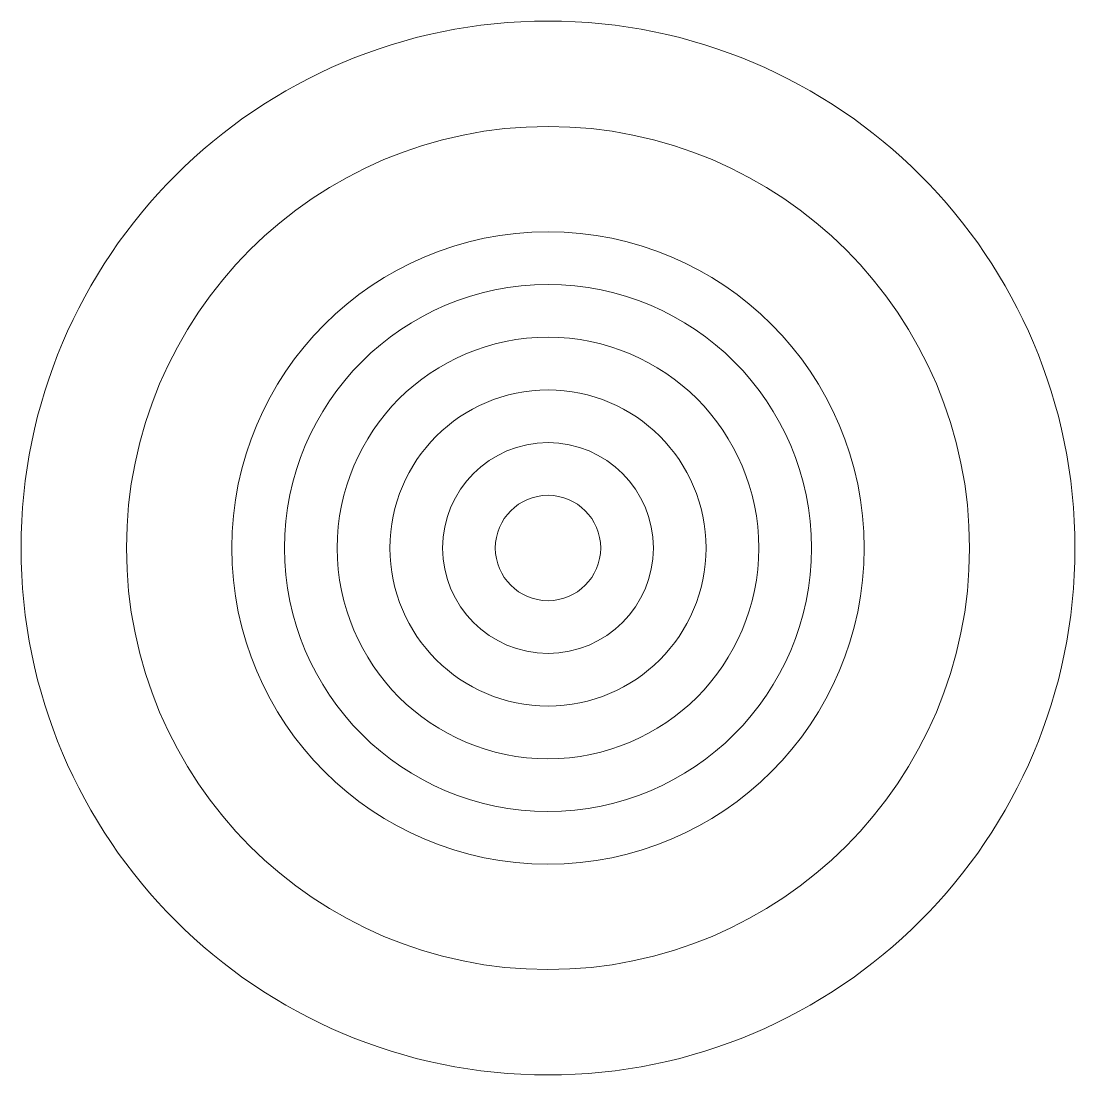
# Model space of a CAD drawing. Header units: millimetres. Extents: x -50 to 50, y -50 to 50.
import ezdxf

# ---------------------------------------------------------------- set-up
doc = ezdxf.new("R2010")
doc.units = ezdxf.units.MM
doc.layers.get('0').update_dxf_attribs({"linetype": 'CONTINUOUS', "lineweight": 0})

msp = doc.modelspace()

# ---------------------------------------------------------------- linework, layer by layer
for radius in [50, 40, 30, 25, 20, 15, 10, 5]:
    msp.add_circle((0, 0), radius)

doc.saveas('drawing.dxf')
